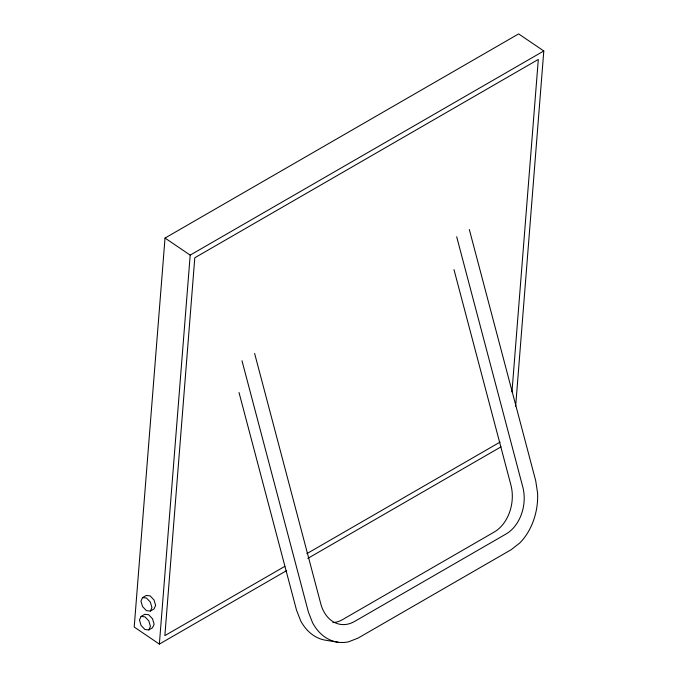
<?xml version="1.0" encoding="UTF-8"?>
<svg xmlns="http://www.w3.org/2000/svg" width="678" height="678" viewBox="0 0 678 678"><rect width="100%" height="100%" fill="white"/><g stroke="black" fill="none" stroke-linecap="round" stroke-linejoin="round"><path stroke-width="1.02" d="M515.653 406.207L543.798 50.969L518.636 33.9L165.025 238.054L134.202 627.031L159.364 644.1L286.701 570.579M159.364 644.1L190.187 255.123L543.798 50.969M511.966 391.918L538.307 59.444L194.798 257.767L164.856 635.625L284.853 566.342M142.558 597.615L140.948 601.166L142.558 606.581L146.448 610.683L150.33 611.073L154.016 608.946L155.626 605.386L154.016 599.971L150.135 595.869L146.245 595.479L142.558 597.615L146.448 597.996L150.33 602.098L151.94 607.513L150.33 611.073M141.066 616.446L139.456 619.997L141.066 625.413L144.948 629.515L148.838 629.904L152.525 627.777L154.135 624.218L152.525 618.802L148.643 614.7L144.753 614.319L141.066 616.446L144.948 616.827L148.838 620.929L150.448 626.345L148.838 629.904M306.837 553.655L500.127 442.064M307.77 558.418L501.067 446.819M338.144 642.236L326.262 640.32A53.732 39.697 -80.8 0 1 300.744 620.963L296.506 610.098L239.012 392.52M165.025 238.054L190.187 255.123M469.312 229.486L535.713 480.778L537.578 493.008A53.732 39.697 -80.8 0 1 519.806 542.959L511.204 549.68L358.001 638.134L348.594 641.812A53.732 39.697 -80.8 0 1 312.626 622.879L308.388 612.022L241.987 360.73M456.684 236.775L522.797 487.007A35.722 26.391 -80.8 0 1 506.102 533.967L354.552 621.463A35.722 26.391 -80.8 0 1 320.736 603.666L254.614 353.433M453.972 269.581L510.915 485.084A35.722 26.391 -80.8 0 1 494.211 532.052L342.67 619.548A35.722 26.391 -80.8 0 1 332.847 622.633"/></g></svg>
